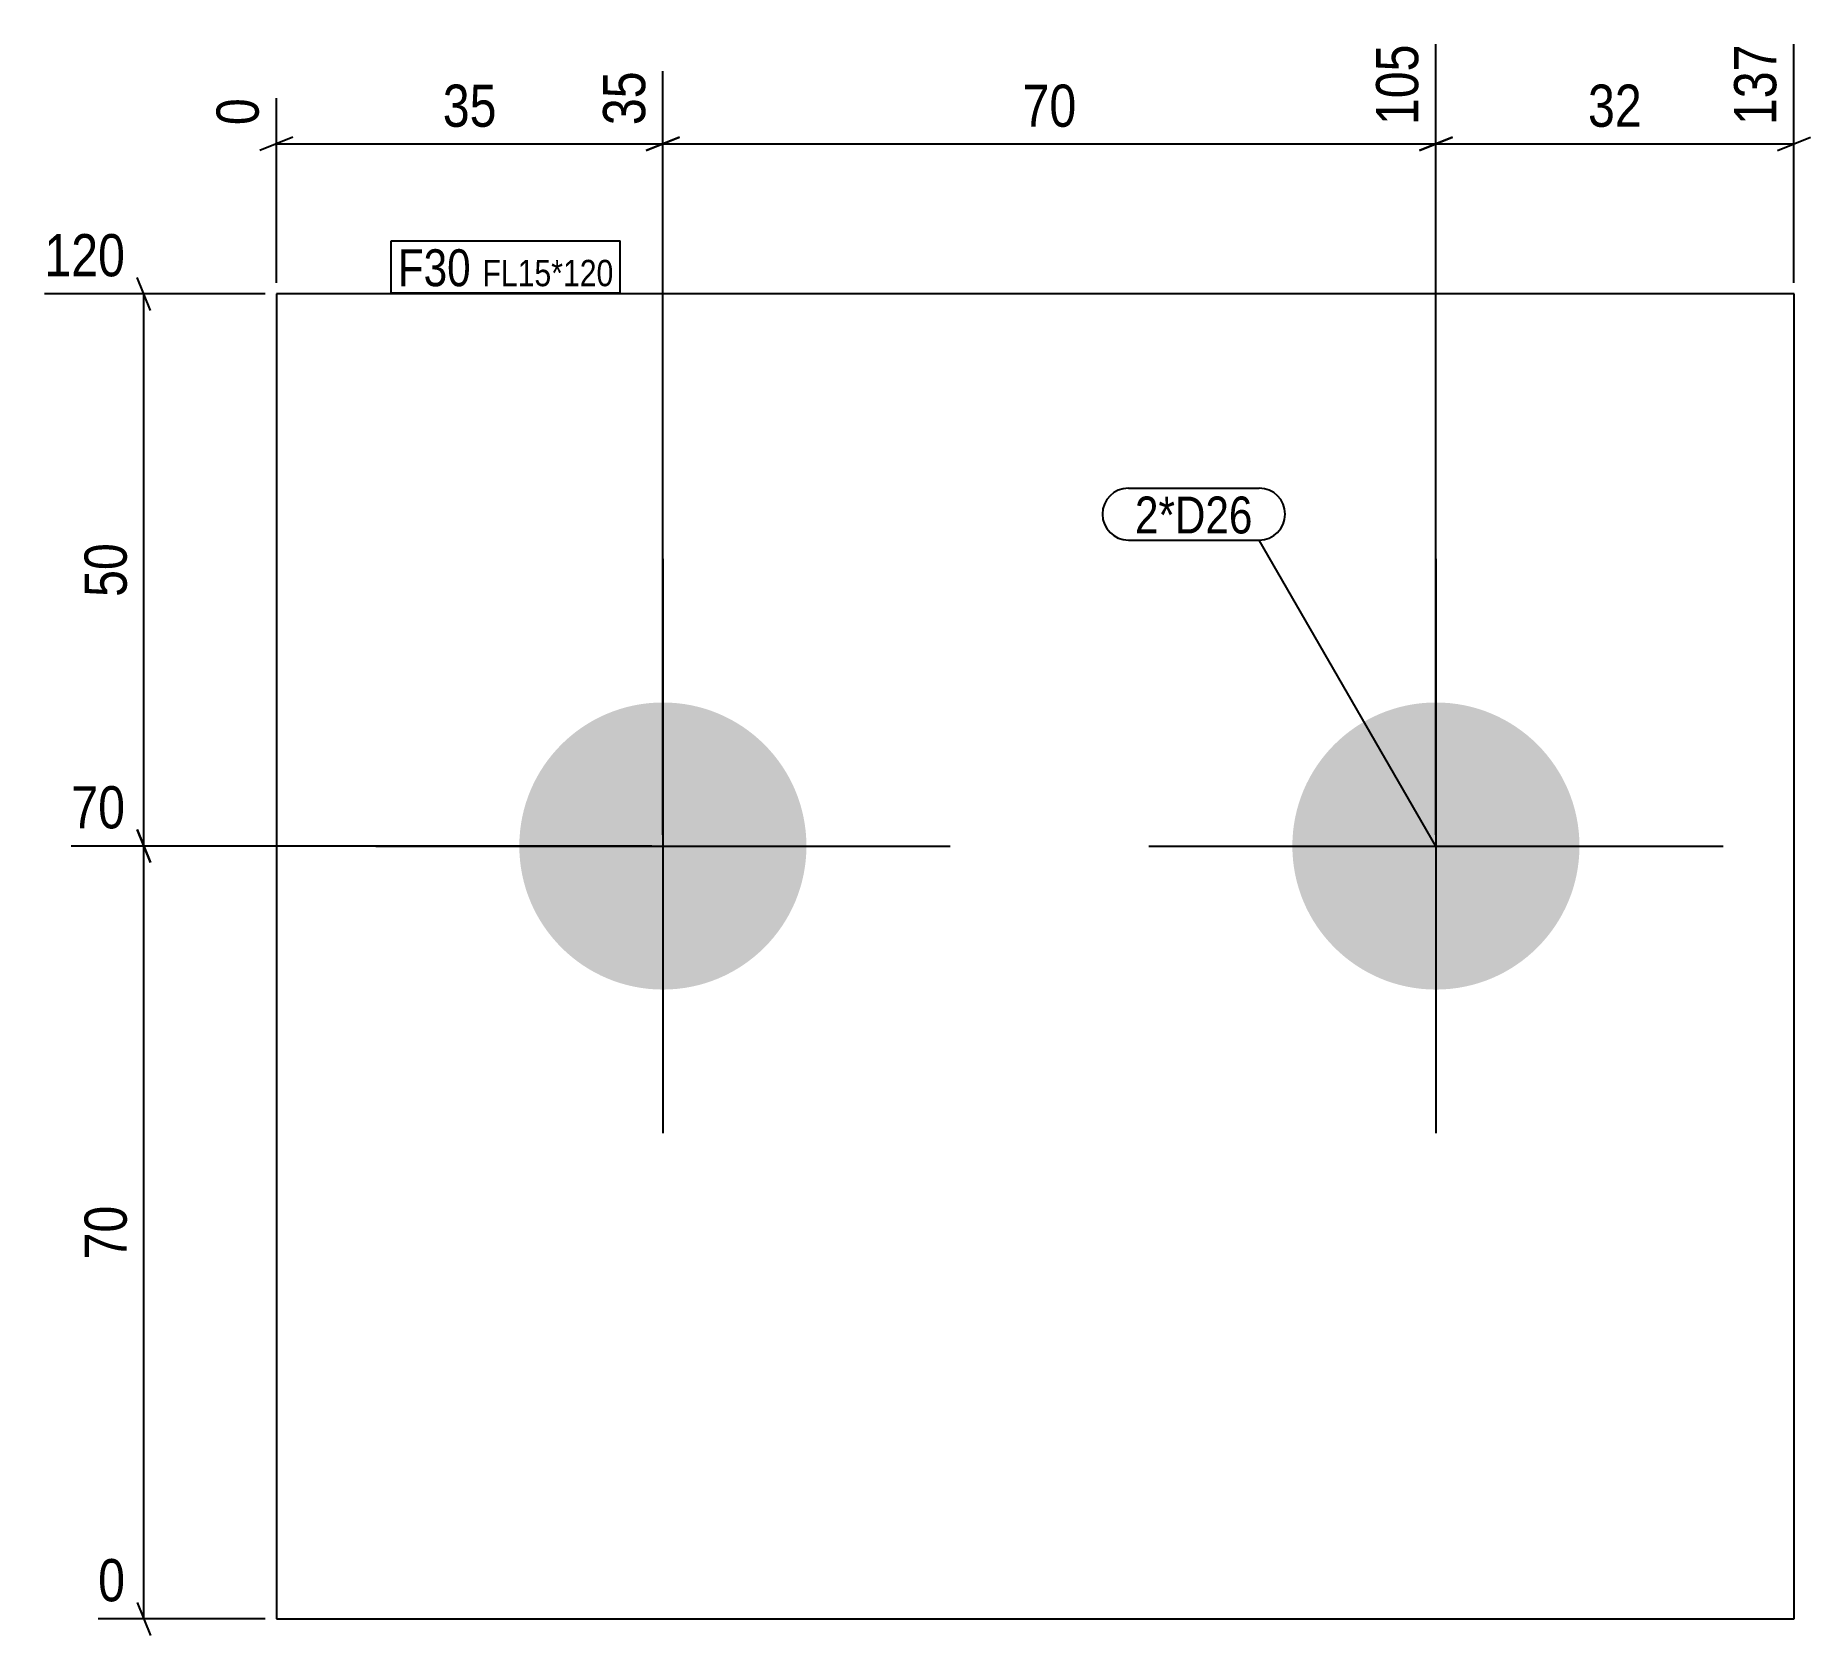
# Model space of a CAD drawing. Header units: millimetres. Extents: x 2 to 163, y 3 to 148.
import ezdxf

# ---------------------------------------------------------------- set-up
doc = ezdxf.new("R2010")
doc.units = ezdxf.units.MM
for name, color, linetype in [('MÅLSÆTNING', 7, 'Continuous'), ('STÅL', 7, 'Continuous'), ('TEKST', 7, 'Continuous')]:
    doc.layers.add(name, color=color, linetype=linetype)
doc.styles.add('Arial Narrow', font='ARIALN.TTF', dxfattribs={"height": 0.2})

msp = doc.modelspace()

# ---------------------------------------------------------------- hatches: boundary and pattern name
at = {"layer": 'STÅL', "linetype": 'Continuous'}
for points in [[(72.01, 74.5, -1), (46.01, 74.5, -1)], [(142.01, 74.5, -1), (116.01, 74.5, -1)]]:
    msp.add_hatch(color=3, dxfattribs=at).paths.add_polyline_path(points)

# ---------------------------------------------------------------- linework, layer by layer
at = {"layer": 'MÅLSÆTNING', "color": 7, "linetype": 'Continuous'}
for p, q in [((129.01, 75.5), (129.01, 147.11)), ((129.01, 75.5), (129.01, 147.11)), ((161.43, 125.5), (161.43, 147.11)), ((59.01, 75.5), (59.01, 144.67)), ((24.01, 125.5), (24.01, 142.23)), ((25.51, 138.69), (22.51, 137.49)), ((57.51, 137.49), (60.51, 138.69)), ((130.51, 138.69), (127.51, 137.49)), ((127.51, 137.49), (130.51, 138.69)), ((159.93, 137.49), (162.93, 138.69)), ((24.01, 138.09), (59.01, 138.09)), ((59.01, 138.09), (129.01, 138.09)), ((129.01, 138.09), (161.43, 138.09)), ((12.61, 123), (11.41, 126)), ((23.01, 124.5), (3, 124.5)), ((12.01, 74.5), (12.01, 124.5)), ((11.41, 76), (12.61, 73)), ((12.61, 73), (11.41, 76)), ((58.01, 74.5), (5.44, 74.5)), ((58.01, 74.5), (5.44, 74.5)), ((12.01, 4.5), (12.01, 74.5)), ((11.41, 6), (12.61, 3)), ((23.01, 4.5), (7.87, 4.5))]:
    msp.add_line(p, q, dxfattribs=at)
at = {"layer": 'STÅL', "color": 2, "linetype": 'Continuous'}
for p, q in [((24.01, 124.5), (24.01, 4.5)), ((161.44, 124.5), (24.01, 124.5)), ((161.44, 4.5), (161.44, 124.5)), ((24.01, 4.5), (161.44, 4.5))]:
    msp.add_line(p, q, dxfattribs=at)
at = {"layer": 'STÅL', "color": 3, "linetype": 'Continuous'}
for p, q in [((59.01, 100.5), (59.01, 48.5)), ((129.01, 100.5), (129.01, 48.5)), ((33.01, 74.5), (85.01, 74.5)), ((103.01, 74.5), (155.01, 74.5))]:
    msp.add_line(p, q, dxfattribs=at)

# ---------------------------------------------------------------- wipeouts: each hides what was drawn before it
at = {"color": 0}
msp.add_wipeout([(112.41, 102.81), (112.41, 106.31), (101.76, 106.31), (101.76, 102.81)], dxfattribs=at).dxf.layer = 'TEKST'

# ---------------------------------------------------------------- next in the draw order: wipeouts: each hides what was drawn before it
at = {"color": 0, "linetype": 'Continuous'}
for points in [[(128.21, 147.91), (122.61, 147.91), (122.61, 138.99), (128.21, 138.99)], [(160.63, 147.91), (155.03, 147.91), (155.03, 138.99), (160.63, 138.99)], [(58.21, 145.47), (52.61, 145.47), (52.61, 138.99), (58.21, 138.99)], [(23.21, 143.03), (17.61, 143.03), (17.61, 138.99), (23.21, 138.99)], [(11.11, 125.3), (11.11, 130.9), (2.2, 130.9), (2.2, 125.3)], [(11.11, 75.3), (11.11, 80.9), (4.64, 80.9), (4.64, 75.3)], [(11.11, 5.3), (11.11, 10.9), (7.07, 10.9), (7.07, 5.3)]]:
    msp.add_wipeout(points, dxfattribs=at).dxf.layer = 'MÅLSÆTNING'
at = {"color": 0}
for points, layer in [([(44.75, 138.84), (44.75, 144.44), (38.28, 144.44), (38.28, 138.84)], 'MÅLSÆTNING'), ([(97.25, 138.84), (97.25, 144.44), (90.78, 144.44), (90.78, 138.84)], 'MÅLSÆTNING'), ([(148.46, 138.84), (148.46, 144.44), (141.98, 144.44), (141.98, 138.84)], 'MÅLSÆTNING'), ([(11.26, 102.74), (5.66, 102.74), (5.66, 96.26), (11.26, 96.26)], 'MÅLSÆTNING'), ([(11.26, 42.74), (5.66, 42.74), (5.66, 36.26), (11.26, 36.26)], 'MÅLSÆTNING'), ([(41.62, 125.2), (41.62, 128.7), (35.01, 128.7), (35.01, 125.2)], 'TEKST'), ([(54.55, 125.2), (54.55, 127.7), (42.67, 127.7), (42.67, 125.2)], 'TEKST'), ([(112.41, 102.81), (112.41, 106.31), (101.76, 106.31), (101.76, 102.81)], 'TEKST')]:
    msp.add_wipeout(points, dxfattribs=at).dxf.layer = layer

# ---------------------------------------------------------------- next in the draw order: linework, layer by layer
at = {"layer": 'MÅLSÆTNING', "color": 7, "linetype": 'Continuous'}
for p, q in [((59.01, 75.5), (59.01, 144.67)), ((60.51, 138.69), (57.51, 137.49))]:
    msp.add_line(p, q, dxfattribs=at)
at = {"layer": 'TEKST', "color": 7, "linetype": 'Continuous'}
for p, q in [((101.16, 106.91), (113.01, 106.91)), ((101.16, 102.21), (113.01, 102.21)), ((129.01, 74.5), (113.01, 102.21))]:
    msp.add_line(p, q, dxfattribs=at)
for centre, start, end in [((101.16, 104.56), 90, 270), ((113.01, 104.56), 270, 90)]:
    msp.add_arc(centre, 2.35, start, end, dxfattribs=at)

# ---------------------------------------------------------------- next in the draw order: texts
at = {"layer": 'MÅLSÆTNING', "color": 3, "linetype": 'Continuous', "style": 'Arial Narrow'}
for s, height, p in [('105', 3.818, (127.41, 139.79)), ('137', 3.818, (159.83, 139.79)), ('35', 3.818, (57.41, 139.79)), ('0', 3.82, (22.41, 139.79))]:
    msp.add_text(s, height=height, rotation=90.0002, dxfattribs=at).set_placement(p)
at = {"layer": 'MÅLSÆTNING', "color": 3, "style": 'Arial Narrow'}
for s, p in [('35', (39.08, 139.64)), ('70', (91.58, 139.64)), ('32', (142.78, 139.64))]:
    msp.add_text(s, height=3.818, dxfattribs=at).set_placement(p)
at = {"layer": 'MÅLSÆTNING', "color": 3, "linetype": 'Continuous', "style": 'Arial Narrow'}
for s, height, p in [('120', 3.818, (3, 126.1)), ('70', 3.818, (5.44, 76.1)), ('0', 3.82, (7.87, 6.1))]:
    msp.add_text(s, height=height, dxfattribs=at).set_placement(p)
at = {"layer": 'MÅLSÆTNING', "color": 3, "style": 'Arial Narrow'}
for s, p in [('50', (10.46, 97.06)), ('70', (10.46, 37.06))]:
    msp.add_text(s, height=3.818, rotation=90.0002, dxfattribs=at).set_placement(p)
at = {"layer": 'TEKST', "color": 3, "style": 'Arial Narrow'}
msp.add_text('2*D26', height=3.34, dxfattribs=at).set_placement((101.76, 102.81))

# ---------------------------------------------------------------- next in the draw order: wipeouts: each hides what was drawn before it
at = {"color": 0}
for points in [[(41.62, 125.2), (41.62, 128.7), (35.01, 128.7), (35.01, 125.2)], [(54.55, 125.2), (54.55, 127.7), (42.67, 127.7), (42.67, 125.2)]]:
    msp.add_wipeout(points, dxfattribs=at).dxf.layer = 'TEKST'

# ---------------------------------------------------------------- next in the draw order: linework, layer by layer
at = {"layer": 'TEKST', "color": 7, "linetype": 'Continuous'}
for p, q in [((34.41, 129.3), (55.15, 129.3)), ((34.41, 124.6), (34.41, 129.3)), ((55.15, 124.6), (55.15, 129.3)), ((34.41, 124.6), (55.15, 124.6))]:
    msp.add_line(p, q, dxfattribs=at)

# ---------------------------------------------------------------- next in the draw order: texts
at = {"layer": 'TEKST', "color": 3, "style": 'Arial Narrow'}
for s, height, p in [('F30', 3.34, (35.01, 125.2)), ('FL15*120', 2.386, (42.67, 125.2))]:
    msp.add_text(s, height=height, dxfattribs=at).set_placement(p)

doc.saveas('drawing.dxf')
